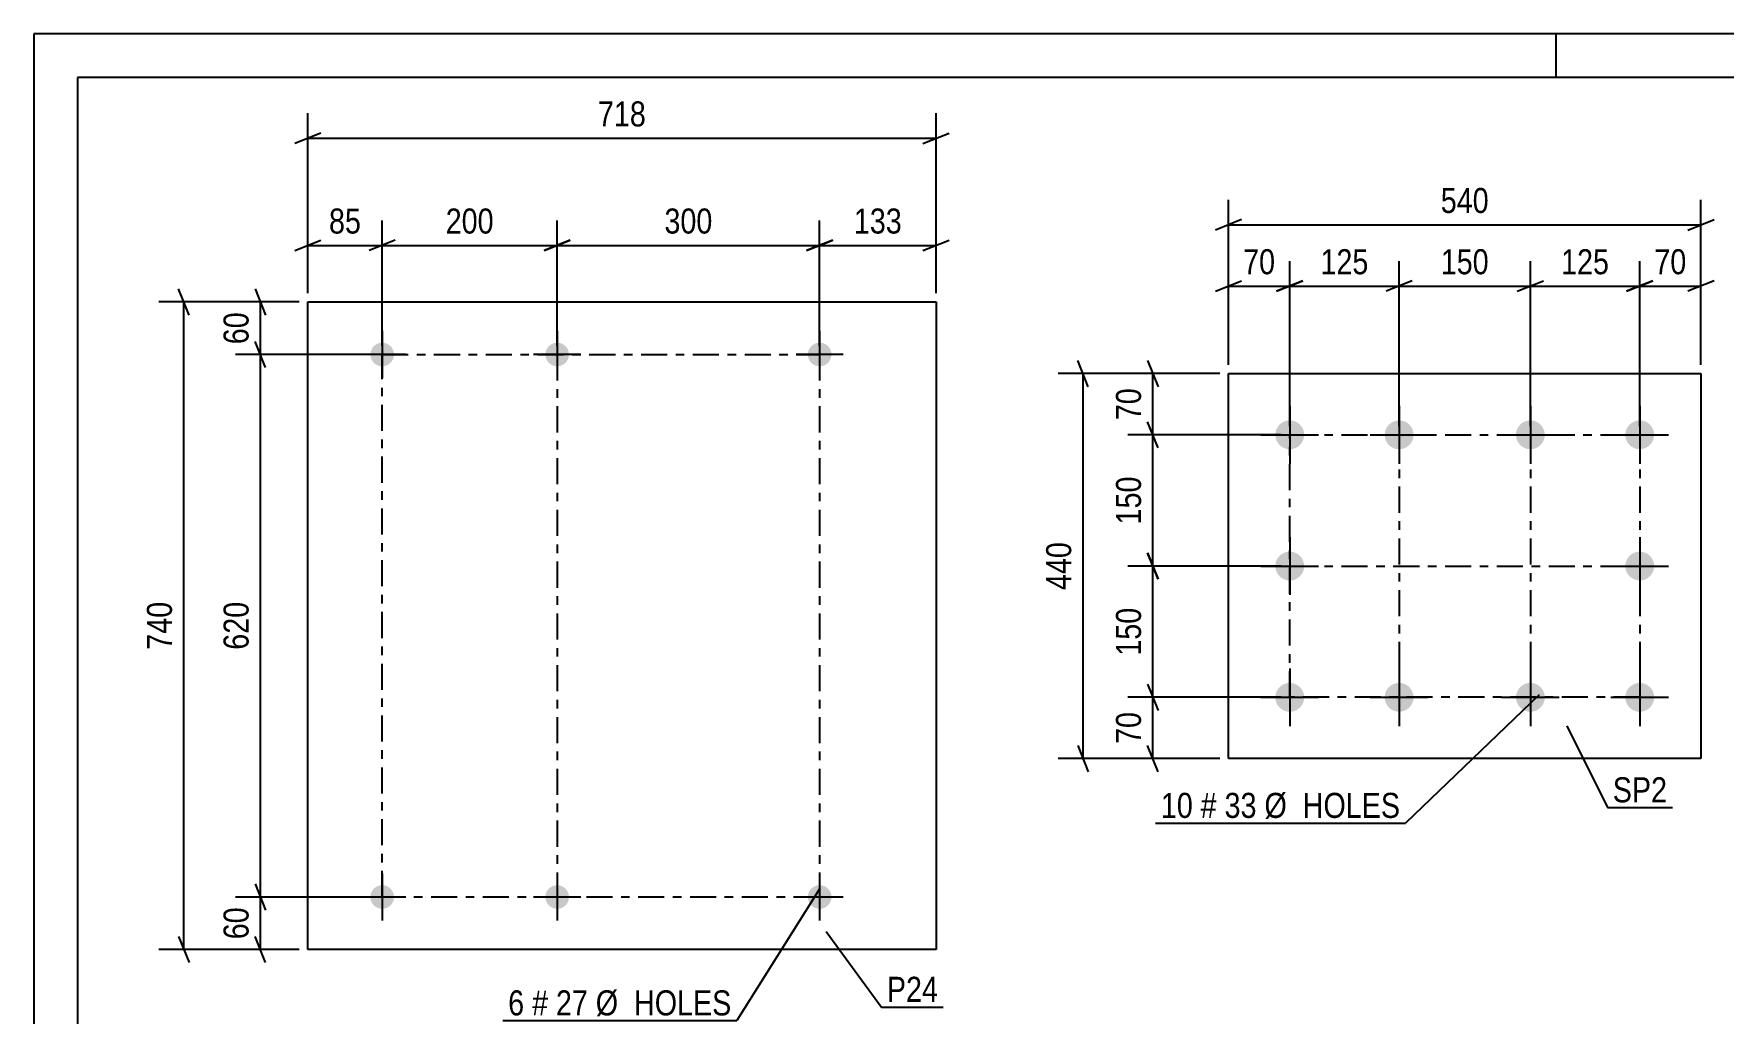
# Model space of a CAD drawing. Header units: millimetres. Extents: x 0 to 594, y 0 to 420.
# Drawn here: x 0 to 193.1, y 308.1 to 420 of the extents above; entities that cross this region are included whole.
import ezdxf

# ---------------------------------------------------------------- set-up
doc = ezdxf.new("R2010")
doc.units = ezdxf.units.MM
doc.linetypes.add('DXK_LINE_DOT3', pattern=[5.9187, 2.979, -0.9799, 0.9799, -0.9799])
doc.styles.add('Arial Narrow', font='ARIALN.TTF', dxfattribs={"height": 0.2})

# ---------------------------------------------------------------- blocks, each defined once
blk = doc.blocks.new('Unknown-389636053-24719')
at = {"color": 5, "linetype": 'Continuous'}
for p, q in [((594, 420), (0, 420)), ((0, 420), (0, 0)), ((174, 415), (174, 420)), ((589, 415), (5, 415)), ((5, 415), (5, 5))]:
    blk.add_line(p, q, dxfattribs=at)
blk = doc.blocks.new('Part-389636053-25055 - 25054')
at = {"color": 2, "linetype": 'Continuous'}
for p, q in [((136.55, 337.17), (136.55, 381.17)), ((136.55, 381.17), (190.55, 381.17)), ((190.55, 381.17), (190.55, 337.17)), ((190.55, 337.17), (136.55, 337.17))]:
    blk.add_line(p, q, dxfattribs=at)
blk = doc.blocks.new('Bolt-389636053-25056 - 25054')
at = {"linetype": 'Continuous'}
for points in [[(143.55, 375.82, -1), (143.55, 372.52, -1)], [(156.05, 375.82, -1), (156.05, 372.52, -1)], [(171.05, 375.82, -1), (171.05, 372.52, -1)], [(183.55, 375.82, -1), (183.55, 372.52, -1)], [(143.55, 360.82, -1), (143.55, 357.52, -1)], [(183.55, 360.82, -1), (183.55, 357.52, -1)], [(143.55, 345.82, -1), (143.55, 342.52, -1)], [(156.05, 345.82, -1), (156.05, 342.52, -1)], [(171.05, 345.82, -1), (171.05, 342.52, -1)], [(183.55, 345.82, -1), (183.55, 342.52, -1)]]:
    blk.add_hatch(color=1, dxfattribs=at).paths.add_polyline_path(points)
at = {"color": 1, "linetype": 'Continuous'}
for p, q in [((143.55, 377.47), (143.55, 370.87)), ((156.05, 377.47), (156.05, 370.87)), ((171.05, 377.47), (171.05, 370.87)), ((183.55, 377.47), (183.55, 370.87)), ((140.25, 374.17), (146.85, 374.17)), ((152.75, 374.17), (159.35, 374.17)), ((167.75, 374.17), (174.35, 374.17)), ((180.25, 374.17), (186.85, 374.17)), ((143.55, 362.47), (143.55, 355.87)), ((183.55, 362.47), (183.55, 355.87)), ((140.25, 359.17), (146.85, 359.17)), ((180.25, 359.17), (186.85, 359.17)), ((143.55, 347.47), (143.55, 340.87)), ((156.05, 347.47), (156.05, 340.87)), ((171.05, 347.47), (171.05, 340.87)), ((183.55, 347.47), (183.55, 340.87)), ((140.25, 344.17), (146.85, 344.17)), ((152.75, 344.17), (159.35, 344.17)), ((167.75, 344.17), (174.35, 344.17)), ((180.25, 344.17), (186.85, 344.17))]:
    blk.add_line(p, q, dxfattribs=at)
blk = doc.blocks.new('Bolt-389636053-25158 - 25155')
at = {"linetype": 'Continuous'}
for points in [[(39.82, 320, -1), (39.82, 322.7, -1)], [(59.82, 320, -1), (59.82, 322.7, -1)], [(89.82, 320, -1), (89.82, 322.7, -1)]]:
    blk.add_hatch(color=1, dxfattribs=at).paths.add_polyline_path(points)
at = {"color": 1, "linetype": 'Continuous'}
for p, q in [((39.82, 324.05), (39.82, 318.65)), ((59.82, 324.05), (59.82, 318.65)), ((89.82, 324.05), (89.82, 318.65)), ((42.52, 321.35), (37.12, 321.35)), ((62.52, 321.35), (57.12, 321.35)), ((92.52, 321.35), (87.12, 321.35))]:
    blk.add_line(p, q, dxfattribs=at)
blk = doc.blocks.new('Part-389636053-25156 - 25155')
at = {"color": 2, "linetype": 'Continuous'}
for p, q in [((31.32, 315.35), (31.32, 389.35)), ((31.32, 389.35), (103.12, 389.35)), ((103.12, 389.35), (103.12, 315.35)), ((103.12, 315.35), (31.32, 315.35))]:
    blk.add_line(p, q, dxfattribs=at)
blk = doc.blocks.new('Bolt-389636053-25157 - 25155')
at = {"linetype": 'Continuous'}
for points in [[(39.82, 382, -1), (39.82, 384.7, -1)], [(59.82, 382, -1), (59.82, 384.7, -1)], [(89.82, 382, -1), (89.82, 384.7, -1)]]:
    blk.add_hatch(color=1, dxfattribs=at).paths.add_polyline_path(points)
at = {"color": 1, "linetype": 'Continuous'}
for p, q in [((39.82, 386.05), (39.82, 380.65)), ((59.82, 386.05), (59.82, 380.65)), ((89.82, 386.05), (89.82, 380.65)), ((42.52, 383.35), (37.12, 383.35)), ((62.52, 383.35), (57.12, 383.35)), ((92.52, 383.35), (87.12, 383.35))]:
    blk.add_line(p, q, dxfattribs=at)
blk = doc.blocks.new('Rectangle-389636053-27786 - 25054')
at = {"color": 1, "linetype": 'DXK_LINE_DOT3'}
blk.add_lwpolyline([(143.55, 374.17), (183.55, 374.17), (183.55, 344.17), (143.55, 344.17), (143.55, 374.17)], close=True, dxfattribs=at)
blk = doc.blocks.new('Rectangle-389636053-27770 - 25155')
at = {"color": 1, "linetype": 'DXK_LINE_DOT3'}
blk.add_lwpolyline([(39.82, 383.35), (89.82, 383.35), (89.82, 321.35), (39.82, 321.35), (39.82, 383.35)], close=True, dxfattribs=at)
blk = doc.blocks.new('Line-389636053-27787 - 25054')
at = {"color": 1, "linetype": 'DXK_LINE_DOT3'}
blk.add_line((143.55, 359.17), (183.55, 359.17), dxfattribs=at)
blk = doc.blocks.new('Line-389636053-27771 - 25155')
at = {"color": 1, "linetype": 'DXK_LINE_DOT3'}
blk.add_line((59.82, 383.35), (59.82, 321.35), dxfattribs=at)
blk = doc.blocks.new('Line-389636053-27788 - 25054')
at = {"color": 1, "linetype": 'DXK_LINE_DOT3'}
blk.add_line((156.05, 374.17), (156.05, 344.17), dxfattribs=at)
blk = doc.blocks.new('Line-389636053-27789 - 25054')
at = {"color": 1, "linetype": 'DXK_LINE_DOT3'}
blk.add_line((171.05, 374.17), (171.05, 344.17), dxfattribs=at)
blk = doc.blocks.new('StraightDimension-389636053-27796 - 25054')
at = {"color": 7, "linetype": 'Continuous'}
for p, q in [((127.3, 345.67), (128.5, 342.67)), ((142.55, 344.17), (125.05, 344.17)), ((127.9, 337.17), (127.9, 344.17)), ((128.5, 335.67), (127.3, 338.67)), ((135.55, 337.17), (125.05, 337.17))]:
    blk.add_line(p, q, dxfattribs=at)
at = {"color": 0}
blk.add_wipeout([(127.15, 343.1), (122.95, 343.1), (122.95, 338.24), (127.15, 338.24)], dxfattribs=at)
at = {"color": 3, "style": 'Arial Narrow'}
blk.add_text('70', height=2.863, rotation=90.0002, dxfattribs=at).set_placement((126.55, 338.84))
blk = doc.blocks.new('StraightDimension-389636053-25555 - 25054')
at = {"color": 7, "linetype": 'Continuous'}
for p, q in [((136.55, 382.17), (136.55, 394.02)), ((143.55, 375.17), (143.55, 394.02)), ((135.05, 390.57), (138.05, 391.77)), ((136.55, 391.17), (143.55, 391.17)), ((145.05, 391.77), (142.05, 390.57))]:
    blk.add_line(p, q, dxfattribs=at)
at = {"color": 0}
blk.add_wipeout([(142.48, 391.92), (142.48, 396.12), (137.62, 396.12), (137.62, 391.92)], dxfattribs=at)
at = {"color": 3, "style": 'Arial Narrow'}
blk.add_text('70', height=2.863, dxfattribs=at).set_placement((138.22, 392.52))
blk = doc.blocks.new('StraightDimension-389636053-25551 - 25054')
at = {"color": 7, "linetype": 'Continuous'}
for p, q in [((183.55, 375.17), (183.55, 394.02)), ((190.55, 382.17), (190.55, 394.02)), ((182.05, 390.57), (185.05, 391.77)), ((183.55, 391.17), (190.55, 391.17)), ((192.05, 391.77), (189.05, 390.57))]:
    blk.add_line(p, q, dxfattribs=at)
at = {"color": 0}
blk.add_wipeout([(189.48, 391.92), (189.48, 396.12), (184.62, 396.12), (184.62, 391.92)], dxfattribs=at)
at = {"color": 3, "style": 'Arial Narrow'}
blk.add_text('70', height=2.863, dxfattribs=at).set_placement((185.22, 392.52))
blk = doc.blocks.new('StraightDimension-389636053-25552 - 25054')
at = {"color": 7, "linetype": 'Continuous'}
for p, q in [((171.05, 375.17), (171.05, 394.02)), ((183.55, 375.17), (183.55, 394.02)), ((169.55, 390.57), (172.55, 391.77)), ((171.05, 391.17), (183.55, 391.17)), ((185.05, 391.77), (182.05, 390.57))]:
    blk.add_line(p, q, dxfattribs=at)
at = {"color": 0}
blk.add_wipeout([(180.64, 391.92), (180.64, 396.12), (173.96, 396.12), (173.96, 391.92)], dxfattribs=at)
at = {"color": 3, "style": 'Arial Narrow'}
blk.add_text('125', height=2.863, dxfattribs=at).set_placement((174.56, 392.52))
blk = doc.blocks.new('StraightDimension-389636053-25553 - 25054')
at = {"color": 7, "linetype": 'Continuous'}
for p, q in [((156.05, 375.17), (156.05, 394.02)), ((171.05, 375.17), (171.05, 394.02)), ((157.55, 391.77), (154.55, 390.57)), ((156.05, 391.17), (171.05, 391.17)), ((169.55, 390.57), (172.55, 391.77))]:
    blk.add_line(p, q, dxfattribs=at)
at = {"color": 0}
blk.add_wipeout([(166.89, 391.92), (166.89, 396.12), (160.21, 396.12), (160.21, 391.92)], dxfattribs=at)
at = {"color": 3, "style": 'Arial Narrow'}
blk.add_text('150', height=2.863, dxfattribs=at).set_placement((160.81, 392.52))
blk = doc.blocks.new('StraightDimension-389636053-25554 - 25054')
at = {"color": 7, "linetype": 'Continuous'}
for p, q in [((143.55, 375.17), (143.55, 394.02)), ((156.05, 375.17), (156.05, 394.02)), ((142.05, 390.57), (145.05, 391.77)), ((143.55, 391.17), (156.05, 391.17)), ((157.55, 391.77), (154.55, 390.57))]:
    blk.add_line(p, q, dxfattribs=at)
at = {"color": 0}
blk.add_wipeout([(153.14, 391.92), (153.14, 396.12), (146.46, 396.12), (146.46, 391.92)], dxfattribs=at)
at = {"color": 3, "style": 'Arial Narrow'}
blk.add_text('125', height=2.863, dxfattribs=at).set_placement((147.06, 392.52))
blk = doc.blocks.new('StraightDimension-389636053-25571 - 25054')
at = {"color": 7, "linetype": 'Continuous'}
for p, q in [((136.55, 382.17), (136.55, 401.02)), ((190.55, 382.17), (190.55, 401.02)), ((138.05, 398.77), (135.05, 397.57)), ((136.55, 398.17), (190.55, 398.17)), ((189.05, 397.57), (192.05, 398.77))]:
    blk.add_line(p, q, dxfattribs=at)
at = {"color": 0}
blk.add_wipeout([(166.89, 398.92), (166.89, 403.12), (160.21, 403.12), (160.21, 398.92)], dxfattribs=at)
at = {"color": 3, "style": 'Arial Narrow'}
blk.add_text('540', height=2.863, dxfattribs=at).set_placement((160.81, 399.52))
blk = doc.blocks.new('StraightDimension-389636053-27791 - 25054')
at = {"color": 7, "linetype": 'Continuous'}
for p, q in [((120.52, 379.67), (119.32, 382.67)), ((135.55, 381.17), (117.07, 381.17)), ((119.92, 337.17), (119.92, 381.17)), ((119.32, 338.67), (120.52, 335.67)), ((135.55, 337.17), (117.07, 337.17))]:
    blk.add_line(p, q, dxfattribs=at)
at = {"color": 0}
blk.add_wipeout([(119.17, 362.51), (114.97, 362.51), (114.97, 355.83), (119.17, 355.83)], dxfattribs=at)
at = {"color": 3, "style": 'Arial Narrow'}
blk.add_text('440', height=2.863, rotation=90.0002, dxfattribs=at).set_placement((118.57, 356.43))
blk = doc.blocks.new('StraightDimension-389636053-27793 - 25054')
at = {"color": 7, "linetype": 'Continuous'}
for p, q in [((127.3, 382.67), (128.5, 379.67)), ((135.55, 381.17), (125.05, 381.17)), ((127.9, 374.17), (127.9, 381.17)), ((128.5, 372.67), (127.3, 375.67)), ((142.55, 374.17), (125.05, 374.17))]:
    blk.add_line(p, q, dxfattribs=at)
at = {"color": 0}
blk.add_wipeout([(127.15, 380.1), (122.95, 380.1), (122.95, 375.24), (127.15, 375.24)], dxfattribs=at)
at = {"color": 3, "style": 'Arial Narrow'}
blk.add_text('70', height=2.863, rotation=90.0002, dxfattribs=at).set_placement((126.55, 375.84))
blk = doc.blocks.new('StraightDimension-389636053-27794 - 25054')
at = {"color": 7, "linetype": 'Continuous'}
for p, q in [((128.5, 372.67), (127.3, 375.67)), ((142.55, 374.17), (125.05, 374.17)), ((127.9, 359.17), (127.9, 374.17)), ((142.55, 359.17), (125.05, 359.17)), ((127.3, 360.67), (128.5, 357.67))]:
    blk.add_line(p, q, dxfattribs=at)
at = {"color": 0}
blk.add_wipeout([(127.15, 370.01), (122.95, 370.01), (122.95, 363.33), (127.15, 363.33)], dxfattribs=at)
at = {"color": 3, "style": 'Arial Narrow'}
blk.add_text('150', height=2.863, rotation=90.0002, dxfattribs=at).set_placement((126.55, 363.93))
blk = doc.blocks.new('StraightDimension-389636053-27795 - 25054')
at = {"color": 7, "linetype": 'Continuous'}
for p, q in [((142.55, 359.17), (125.05, 359.17)), ((128.5, 357.67), (127.3, 360.67)), ((127.9, 344.17), (127.9, 359.17)), ((127.3, 345.67), (128.5, 342.67)), ((142.55, 344.17), (125.05, 344.17))]:
    blk.add_line(p, q, dxfattribs=at)
at = {"color": 0}
blk.add_wipeout([(127.15, 355.01), (122.95, 355.01), (122.95, 348.33), (127.15, 348.33)], dxfattribs=at)
at = {"color": 3, "style": 'Arial Narrow'}
blk.add_text('150', height=2.863, rotation=90.0002, dxfattribs=at).set_placement((126.55, 348.93))
blk = doc.blocks.new('StraightDimension-389636053-25735 - 25155')
at = {"color": 7, "linetype": 'Continuous'}
for p, q in [((25.3, 390.85), (26.5, 387.85)), ((30.32, 389.35), (23.05, 389.35)), ((25.9, 383.35), (25.9, 389.35)), ((26.5, 381.85), (25.3, 384.85)), ((38.82, 383.35), (23.05, 383.35))]:
    blk.add_line(p, q, dxfattribs=at)
at = {"color": 0}
blk.add_wipeout([(25.15, 388.78), (20.95, 388.78), (20.95, 383.92), (25.15, 383.92)], dxfattribs=at)
at = {"color": 3, "style": 'Arial Narrow'}
blk.add_text('60', height=2.863, rotation=90.0002, dxfattribs=at).set_placement((24.55, 384.52))
blk = doc.blocks.new('StraightDimension-389636053-25736 - 25155')
at = {"color": 7, "linetype": 'Continuous'}
for p, q in [((26.5, 381.85), (25.3, 384.85)), ((38.82, 383.35), (23.05, 383.35)), ((25.9, 321.35), (25.9, 383.35)), ((25.3, 322.85), (26.5, 319.85)), ((38.82, 321.35), (23.05, 321.35))]:
    blk.add_line(p, q, dxfattribs=at)
at = {"color": 0}
blk.add_wipeout([(25.15, 355.69), (20.95, 355.69), (20.95, 349.01), (25.15, 349.01)], dxfattribs=at)
at = {"color": 3, "style": 'Arial Narrow'}
blk.add_text('620', height=2.863, rotation=90.0002, dxfattribs=at).set_placement((24.55, 349.61))
blk = doc.blocks.new('StraightDimension-389636053-25737 - 25155')
at = {"color": 7, "linetype": 'Continuous'}
for p, q in [((25.3, 322.85), (26.5, 319.85)), ((38.82, 321.35), (23.05, 321.35)), ((25.9, 315.35), (25.9, 321.35)), ((26.5, 313.85), (25.3, 316.85)), ((30.32, 315.35), (23.05, 315.35))]:
    blk.add_line(p, q, dxfattribs=at)
at = {"color": 0}
blk.add_wipeout([(25.15, 320.78), (20.95, 320.78), (20.95, 315.92), (25.15, 315.92)], dxfattribs=at)
at = {"color": 3, "style": 'Arial Narrow'}
blk.add_text('60', height=2.863, rotation=90.0002, dxfattribs=at).set_placement((24.55, 316.52))
blk = doc.blocks.new('StraightDimension-389636053-25747 - 25155')
at = {"color": 7, "linetype": 'Continuous'}
for p, q in [((17.74, 387.85), (16.54, 390.85)), ((30.32, 389.35), (14.29, 389.35)), ((17.14, 315.35), (17.14, 389.35)), ((16.54, 316.85), (17.74, 313.85)), ((30.32, 315.35), (14.29, 315.35))]:
    blk.add_line(p, q, dxfattribs=at)
at = {"color": 0}
blk.add_wipeout([(16.39, 355.69), (12.19, 355.69), (12.19, 349.01), (16.39, 349.01)], dxfattribs=at)
at = {"color": 3, "style": 'Arial Narrow'}
blk.add_text('740', height=2.863, rotation=90.0002, dxfattribs=at).set_placement((15.79, 349.61))
blk = doc.blocks.new('StraightDimension-389636053-27773 - 25155')
at = {"color": 7, "linetype": 'Continuous'}
for p, q in [((31.32, 390.35), (31.32, 410.91)), ((103.12, 390.35), (103.12, 410.91)), ((32.82, 408.66), (29.82, 407.46)), ((31.32, 408.06), (103.12, 408.06)), ((101.62, 407.46), (104.62, 408.66))]:
    blk.add_line(p, q, dxfattribs=at)
at = {"color": 0}
blk.add_wipeout([(70.56, 408.81), (70.56, 413.01), (63.88, 413.01), (63.88, 408.81)], dxfattribs=at)
at = {"color": 3, "style": 'Arial Narrow'}
blk.add_text('718', height=2.863, dxfattribs=at).set_placement((64.48, 409.41))
blk = doc.blocks.new('StraightDimension-389636053-27777 - 25155')
at = {"color": 7, "linetype": 'Continuous'}
for p, q in [((89.82, 384.35), (89.82, 398.67)), ((103.12, 390.35), (103.12, 398.67)), ((91.32, 396.42), (88.32, 395.22)), ((101.62, 395.22), (104.62, 396.42)), ((89.82, 395.82), (103.12, 395.82))]:
    blk.add_line(p, q, dxfattribs=at)
at = {"color": 0}
blk.add_wipeout([(99.81, 396.57), (99.81, 400.77), (93.13, 400.77), (93.13, 396.57)], dxfattribs=at)
at = {"color": 3, "style": 'Arial Narrow'}
blk.add_text('133', height=2.863, dxfattribs=at).set_placement((93.73, 397.17))
blk = doc.blocks.new('StraightDimension-389636053-27778 - 25155')
at = {"color": 7, "linetype": 'Continuous'}
for p, q in [((59.82, 384.35), (59.82, 398.67)), ((89.82, 384.35), (89.82, 398.67)), ((61.32, 396.42), (58.32, 395.22)), ((88.32, 395.22), (91.32, 396.42)), ((59.82, 395.82), (89.82, 395.82))]:
    blk.add_line(p, q, dxfattribs=at)
at = {"color": 0}
blk.add_wipeout([(78.16, 396.57), (78.16, 400.77), (71.48, 400.77), (71.48, 396.57)], dxfattribs=at)
at = {"color": 3, "style": 'Arial Narrow'}
blk.add_text('300', height=2.863, dxfattribs=at).set_placement((72.08, 397.17))
blk = doc.blocks.new('StraightDimension-389636053-27779 - 25155')
at = {"color": 7, "linetype": 'Continuous'}
for p, q in [((39.82, 384.35), (39.82, 398.67)), ((59.82, 384.35), (59.82, 398.67)), ((41.32, 396.42), (38.32, 395.22)), ((58.32, 395.22), (61.32, 396.42)), ((39.82, 395.82), (59.82, 395.82))]:
    blk.add_line(p, q, dxfattribs=at)
at = {"color": 0}
blk.add_wipeout([(53.16, 396.57), (53.16, 400.77), (46.48, 400.77), (46.48, 396.57)], dxfattribs=at)
at = {"color": 3, "style": 'Arial Narrow'}
blk.add_text('200', height=2.863, dxfattribs=at).set_placement((47.08, 397.17))
blk = doc.blocks.new('StraightDimension-389636053-27780 - 25155')
at = {"color": 7, "linetype": 'Continuous'}
for p, q in [((31.32, 390.35), (31.32, 398.67)), ((39.82, 384.35), (39.82, 398.67)), ((29.82, 395.22), (32.82, 396.42)), ((41.32, 396.42), (38.32, 395.22)), ((31.32, 395.82), (39.82, 395.82))]:
    blk.add_line(p, q, dxfattribs=at)
at = {"color": 0}
blk.add_wipeout([(38, 396.57), (38, 400.77), (33.14, 400.77), (33.14, 396.57)], dxfattribs=at)
at = {"color": 3, "style": 'Arial Narrow'}
blk.add_text('85', height=2.863, dxfattribs=at).set_placement((33.74, 397.17))
blk = doc.blocks.new('Mark-389636053-25996 - 25054')
at = {"color": 0}
blk.add_wipeout([(132.47, 330.39), (132.47, 333.39), (128.82, 333.39), (128.82, 330.39)], dxfattribs=at)
blk.add_wipeout([(132.47, 330.39), (132.47, 333.39), (128.82, 333.39), (128.82, 330.39)], dxfattribs=at)
at = {"color": 3, "style": 'Arial Narrow'}
blk.add_text('10', height=2.863, dxfattribs=at).set_placement((128.82, 330.39))
at = {"color": 0}
blk.add_wipeout([(135.2, 330.39), (135.2, 333.39), (133.37, 333.39), (133.37, 330.39)], dxfattribs=at)
blk.add_wipeout([(135.2, 330.39), (135.2, 333.39), (133.37, 333.39), (133.37, 330.39)], dxfattribs=at)
blk.add_wipeout([(139.76, 330.39), (139.76, 333.39), (136.1, 333.39), (136.1, 330.39)], dxfattribs=at)
blk.add_wipeout([(139.76, 330.39), (139.76, 333.39), (136.1, 333.39), (136.1, 330.39)], dxfattribs=at)
at = {"color": 3, "style": 'Arial Narrow'}
for s, height, p in [('#', 2.86, (133.37, 330.39)), ('33', 2.863, (136.1, 330.39))]:
    blk.add_text(s, height=height, dxfattribs=at).set_placement(p)
at = {"color": 0}
blk.add_wipeout([(156.19, 330.39), (156.19, 333.39), (140.66, 333.39), (140.66, 330.39)], dxfattribs=at)
blk.add_wipeout([(156.19, 330.39), (156.19, 333.39), (140.66, 333.39), (140.66, 330.39)], dxfattribs=at)
at = {"color": 7, "linetype": 'Continuous'}
for p in [(172.06, 344.44), (128.22, 329.79)]:
    blk.add_line(p, (156.79, 329.79), dxfattribs=at)
at = {"color": 3, "style": 'Arial Narrow'}
blk.add_text('Ø  HOLES', height=2.863, dxfattribs=at).set_placement((140.66, 330.39))
blk = doc.blocks.new('Mark-389636053-25993 - 25054')
at = {"color": 0}
blk.add_wipeout([(186.68, 332.17), (186.68, 335.17), (180.47, 335.17), (180.47, 332.17)], dxfattribs=at)
blk.add_wipeout([(186.68, 332.17), (186.68, 335.17), (180.47, 335.17), (180.47, 332.17)], dxfattribs=at)
at = {"color": 30, "linetype": 'Continuous'}
for p, q in [((175.23, 340.93), (179.87, 331.57)), ((179.87, 331.57), (187.28, 331.57))]:
    blk.add_line(p, q, dxfattribs=at)
at = {"color": 3, "style": 'Arial Narrow'}
blk.add_text('SP2', height=2.863, dxfattribs=at).set_placement((180.47, 332.17))
blk = doc.blocks.new('MarkSet-389636053-27722 - 25155')
at = {"color": 0}
blk.add_wipeout([(56.05, 307.82), (56.05, 310.82), (54.22, 310.82), (54.22, 307.82)], dxfattribs=at)
blk.add_wipeout([(56.05, 307.82), (56.05, 310.82), (54.22, 310.82), (54.22, 307.82)], dxfattribs=at)
at = {"color": 3, "style": 'Arial Narrow'}
blk.add_text('6', height=2.86, dxfattribs=at).set_placement((54.22, 307.82))
at = {"color": 0}
blk.add_wipeout([(58.78, 307.82), (58.78, 310.82), (56.95, 310.82), (56.95, 307.82)], dxfattribs=at)
blk.add_wipeout([(58.78, 307.82), (58.78, 310.82), (56.95, 310.82), (56.95, 307.82)], dxfattribs=at)
blk.add_wipeout([(63.33, 307.82), (63.33, 310.82), (59.68, 310.82), (59.68, 307.82)], dxfattribs=at)
blk.add_wipeout([(63.33, 307.82), (63.33, 310.82), (59.68, 310.82), (59.68, 307.82)], dxfattribs=at)
at = {"color": 3, "style": 'Arial Narrow'}
for s, height, p in [('#', 2.86, (56.95, 307.82)), ('27', 2.863, (59.68, 307.82))]:
    blk.add_text(s, height=height, dxfattribs=at).set_placement(p)
at = {"color": 0}
blk.add_wipeout([(79.76, 307.82), (79.76, 310.82), (64.23, 310.82), (64.23, 307.82)], dxfattribs=at)
blk.add_wipeout([(79.76, 307.82), (79.76, 310.82), (64.23, 310.82), (64.23, 307.82)], dxfattribs=at)
at = {"color": 7, "linetype": 'Continuous'}
for p in [(89.84, 322.33), (53.62, 307.22)]:
    blk.add_line(p, (80.36, 307.22), dxfattribs=at)
at = {"color": 3, "style": 'Arial Narrow'}
blk.add_text('Ø  HOLES', height=2.863, dxfattribs=at).set_placement((64.23, 307.82))
blk = doc.blocks.new('Mark-389636053-26024 - 25155')
at = {"color": 0}
blk.add_wipeout([(103.35, 309.37), (103.35, 312.37), (97.5, 312.37), (97.5, 309.37)], dxfattribs=at)
blk.add_wipeout([(103.35, 309.37), (103.35, 312.37), (97.5, 312.37), (97.5, 309.37)], dxfattribs=at)
at = {"color": 30, "linetype": 'Continuous'}
for p, q in [((90.57, 317.4), (96.9, 308.77)), ((96.9, 308.77), (103.95, 308.77))]:
    blk.add_line(p, q, dxfattribs=at)
at = {"color": 3, "style": 'Arial Narrow'}
blk.add_text('P24', height=2.863, dxfattribs=at).set_placement((97.5, 309.37))

msp = doc.modelspace()

# ---------------------------------------------------------------- block references
for name in ['Unknown-389636053-24719', 'Part-389636053-25156 - 25155', 'Bolt-389636053-25157 - 25155', 'Rectangle-389636053-27770 - 25155', 'Line-389636053-27771 - 25155', 'Part-389636053-25055 - 25054', 'Bolt-389636053-25056 - 25054', 'Rectangle-389636053-27786 - 25054', 'Line-389636053-27788 - 25054', 'Line-389636053-27789 - 25054', 'Line-389636053-27787 - 25054', 'Bolt-389636053-25158 - 25155']:
    msp.add_blockref(name, (0, 0))

# ---------------------------------------------------------------- next in the draw order: block references
for name in ['StraightDimension-389636053-25555 - 25054', 'StraightDimension-389636053-25551 - 25054', 'StraightDimension-389636053-25735 - 25155', 'StraightDimension-389636053-27796 - 25054', 'Mark-389636053-25993 - 25054', 'MarkSet-389636053-27722 - 25155']:
    msp.add_blockref(name, (0, 0))

# ---------------------------------------------------------------- next in the draw order: block references
for name in ['StraightDimension-389636053-25552 - 25054', 'StraightDimension-389636053-25736 - 25155', 'Mark-389636053-26024 - 25155']:
    msp.add_blockref(name, (0, 0))

# ---------------------------------------------------------------- next in the draw order: block references
for name in ['StraightDimension-389636053-25553 - 25054', 'StraightDimension-389636053-25737 - 25155']:
    msp.add_blockref(name, (0, 0))

# ---------------------------------------------------------------- next in the draw order: block references
for name in ['StraightDimension-389636053-25554 - 25054', 'StraightDimension-389636053-25747 - 25155']:
    msp.add_blockref(name, (0, 0))

# ---------------------------------------------------------------- next in the draw order: block references
for name in ['StraightDimension-389636053-27773 - 25155', 'StraightDimension-389636053-25571 - 25054']:
    msp.add_blockref(name, (0, 0))

# ---------------------------------------------------------------- next in the draw order: block references
for name in ['StraightDimension-389636053-27777 - 25155', 'StraightDimension-389636053-27791 - 25054']:
    msp.add_blockref(name, (0, 0))

# ---------------------------------------------------------------- next in the draw order: block references
for name in ['StraightDimension-389636053-27778 - 25155', 'StraightDimension-389636053-27793 - 25054']:
    msp.add_blockref(name, (0, 0))

# ---------------------------------------------------------------- next in the draw order: block references
for name in ['StraightDimension-389636053-27779 - 25155', 'StraightDimension-389636053-27794 - 25054']:
    msp.add_blockref(name, (0, 0))

# ---------------------------------------------------------------- next in the draw order: block references
for name in ['StraightDimension-389636053-27780 - 25155', 'StraightDimension-389636053-27795 - 25054']:
    msp.add_blockref(name, (0, 0))

# ---------------------------------------------------------------- next in the draw order: block references
msp.add_blockref('Mark-389636053-25996 - 25054', (0, 0))

doc.saveas('drawing.dxf')
